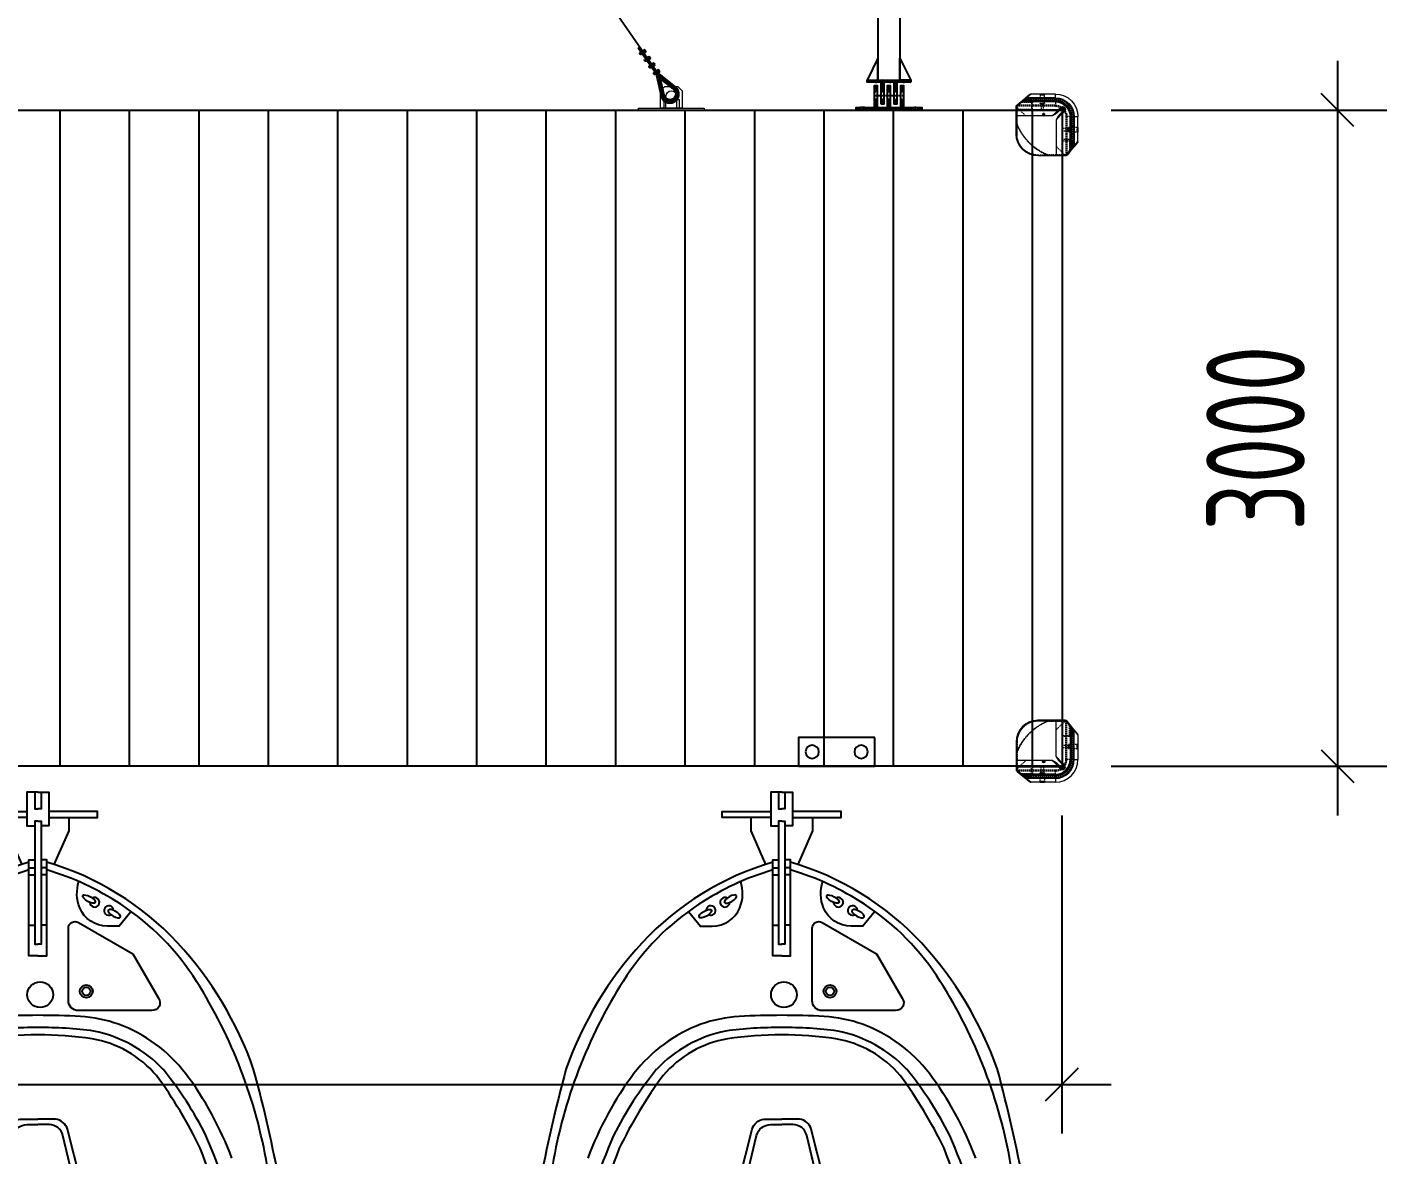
# Model space of a CAD drawing. Header units: millimetres. Extents: x 136606 to 1231039, y 82794 to 127364.
# Drawn here: x 374479 to 380695, y 103110 to 108266 of the extents above; entities that cross this region are included whole.
import ezdxf

# ---------------------------------------------------------------- set-up
doc = ezdxf.new("R2010")
doc.units = ezdxf.units.MM
doc.linetypes.add('CENTER', pattern=[0.6, 0.375, -0.075, 0.075, -0.075])
doc.linetypes.add('HIDDEN', pattern=[9.525, 6.35, -3.175])
for name, color, linetype in [('0 @ 1', 7, 'Continuous'), ('5t系缆柱', 150, 'Continuous'), ('HR-dimension', 9, 'Continuous'), ('HR-pontoon', 161, 'Continuous'), ('护角', 30, 'Continuous'), ('浮桥', 13, 'Continuous'), ('粗实线', 7, 'Continuous'), ('船', 252, 'Continuous')]:
    doc.layers.add(name, color=color, linetype=linetype)
doc.layers.add('扣板', color=7, linetype='Continuous', lineweight=9)
doc.styles.add('hztxt', font='ros1.shx', dxfattribs={"width": 0.8, "bigfont": 'hztxt.shx'})
doc.dimstyles.new('DIM-150', dxfattribs={"dimscale": 150, "dimtxt": 3, "dimasz": 1, "dimexe": 1.5, "dimexo": 1.5, "dimgap": 1, "dimtad": 1, "dimdec": 1, "dimdsep": 46, "dimtxsty": 'hztxt', "dimblk": 'OBLIQUE', "dimcen": 0, "dimdle": 1.5, "dimclrd": 9, "dimclre": 9, "dimclrt": 2, "dimadec": 1, "dimazin": 0, "dimtfac": 1, "dimtdec": 1, "dimtix": 1, "dimtmove": 2, "dimatfit": 3, "dimldrblk": 'ARCHTICK', "dimfxl": 10, "dimtolj": 1, "dimtzin": 0, "dimarcsym": 1})

# ---------------------------------------------------------------- blocks, each defined once
blk = doc.blocks.new('A$C140A6103')
at = {"color": 252}
blk.add_lwpolyline([(0.7, 0.7), (-0.7, -0.7)], dxfattribs=at)
blk.add_circle((0, 0), 1, dxfattribs=at)
blk.add_arc((30, 30), 42.4, 223.64949, 226.35051, dxfattribs=at)
at = {"layer": '护角', "linetype": 'HIDDEN', "lineweight": 0}
for p, q in [((-22.2, 202.3), (-45.1, 174.2)), ((-20.5, 203.7), (-35, 186)), ((-21.9, 202.4), (-22.2, 202.3)), ((-22.2, 30), (-22.2, 202.3)), ((-19.8, 208.7), (-17.5, 204.2)), ((-17.5, 30), (-17.5, 204.2)), ((-14.3, 210), (-14.3, 205)), ((-12.5, 205), (-14.3, 205)), ((-2.2, 207), (-13.5, 207)), ((-12.5, 210), (-12.5, 205)), ((65.2, 204.6), (-12.5, 205)), ((-12.5, 205), (25.2, 167.3)), ((-2.2, 140), (-2.2, 207)), ((0, 207), (-2.2, 207)), ((-2.2, 207), (0, 207)), ((-50.9, 169.5), (-73.1, 143.1)), ((-45.1, 174.2), (-50.9, 169.5)), ((-50.9, 30), (-50.9, 169.5)), ((-46.1, 169.6), (-47, 168.5)), ((-47, 140), (-47, 168.5)), ((-46.1, 140), (-47, 140)), ((-35, 186), (-46.1, 169.6)), ((-46.1, 169.6), (-35, 186)), ((-46.1, 140), (-46.1, 169.6)), ((-46.1, 140), (-35, 140)), ((-35, 140), (-46.1, 140)), ((-45.1, 30), (-45.1, 174.2)), ((-41.1, 135), (-42, 135)), ((-33.7, 135), (-41.1, 135)), ((-35, 140), (-35, 186)), ((-35, 140), (-2.2, 140)), ((-3, 135), (-33.7, 135)), ((0, 140), (-2.2, 140)), ((-2.2, 140), (0, 140)), ((-70.9, 80), (-71.1, 80.3)), ((-70.8, 80.1), (-70.9, 80)), ((-70.8, 100), (-31, 100)), ((-31, 80), (-70.8, 80)), ((-31, 100), (-31, 80)), ((-30, 99), (-30, 81)), ((-29, 95.5), (-29, 84.5)), ((-29, 95.5), (-1, 95.5)), ((-1, 84.5), (-29, 84.5)), ((-1, 95.5), (-1, 84.5)), ((19.1, 81.8), (18.8, 81.6)), ((19, 81.8), (18.8, 81.6)), ((19.8, 80.6), (18.8, 81.6)), ((19.3, 82), (19, 81.8)), ((19.1, 81.8), (19.3, 82)), ((19.1, 81.8), (20, 80.8)), ((19.3, 82), (20.2, 81)), ((19.7, 81.6), (19.4, 81.9)), ((19.9, 81.8), (19.6, 82.1)), ((19.7, 81.6), (19.9, 81.8)), ((19.8, 80.6), (20, 80.8)), ((20.2, 81), (20, 80.8)), ((20.2, 81), (23.8, 84.6)), ((20.4, 80.8), (20.2, 81)), ((21.3, 82.8), (20.3, 81.8)), ((20.5, 81.6), (20.3, 81.8)), ((20.4, 84.3), (20.5, 84.6)), ((20.4, 80.8), (24, 84.4)), ((20.6, 80.6), (20.4, 80.8)), ((20.5, 84.6), (20.6, 84.9)), ((21.5, 82.6), (20.5, 81.6)), ((20.6, 84.9), (21.2, 86.8)), ((20.9, 84.8), (20.6, 84.9)), ((24.2, 84.2), (20.6, 80.6)), ((20.8, 83.6), (21.3, 83.2)), ((21.5, 86.7), (20.9, 84.8)), ((21.1, 84.7), (20.9, 84.8)), ((21, 83.9), (21.5, 83.4)), ((21.8, 86.6), (21.1, 84.7)), ((21.1, 84.3), (21.9, 86.5)), ((21.1, 84.3), (21.4, 84.2)), ((21.5, 86.7), (21.2, 86.8)), ((21.5, 83.9), (21.3, 83.7)), ((21.5, 83.4), (21.3, 83.7)), ((21.3, 83.2), (21.5, 83.4)), ((21.5, 82.6), (21.3, 82.8)), ((21.4, 84.2), (22.2, 86.4)), ((21.4, 84.2), (21.7, 84.1)), ((21.8, 86.6), (21.5, 86.7)), ((21.7, 84.1), (21.5, 83.9)), ((21.7, 83.6), (21.5, 83.9)), ((21.7, 83.6), (21.5, 83.4)), ((22.4, 86.3), (21.7, 84.1)), ((21.7, 84.1), (21.9, 83.9)), ((21.9, 83.9), (21.7, 83.6)), ((21.8, 86.6), (22, 86.8)), ((21.9, 86.5), (21.8, 86.6)), ((21.9, 86.5), (22.1, 86.7)), ((21.9, 86.5), (22.2, 86.4)), ((21.9, 83.9), (23.2, 85.2)), ((21.9, 83.9), (22.2, 83.6)), ((22, 86.8), (22.2, 87)), ((22.1, 86.7), (22, 86.8)), ((22.1, 86.7), (22.3, 86.9)), ((22.2, 87), (22.3, 86.9)), ((22.2, 86.4), (22.4, 86.3)), ((23.5, 84.9), (22.2, 83.6)), ((22.2, 83.6), (22.4, 83.4)), ((23.7, 84.7), (22.4, 83.4)), ((23.2, 85.2), (23.5, 84.9)), ((23.5, 84.9), (23.7, 84.7)), ((23.9, 84.9), (23.7, 84.7)), ((23.8, 84.6), (23.7, 84.7)), ((24, 84.8), (23.8, 84.6)), ((24, 84.4), (23.8, 84.6)), ((24.1, 85.2), (23.9, 84.9)), ((24, 84.8), (23.9, 84.9)), ((24.2, 85), (24, 84.8)), ((24.2, 84.2), (24, 84.4)), ((24.1, 85.2), (24.2, 85)), ((205, -12.5), (204.6, 65.2)), ((-50.9, 30), (-45.1, 30)), ((-45.1, 30), (-22.2, 30)), ((-22.2, 30), (-17.5, 30)), ((140, -2.2), (140, 0)), ((140, -2.2), (140, 0)), ((167.3, 25.2), (205, -12.5)), ((207, -2.2), (207, 0)), ((207, 0), (207, -2.2)), ((30, -22.2), (30, -17.5)), ((30, -17.5), (204.2, -17.5)), ((30, -45.1), (30, -22.2)), ((30, -22.2), (202.3, -22.2)), ((30, -50.9), (30, -45.1)), ((30, -45.1), (174.2, -45.1)), ((30, -50.9), (169.5, -50.9)), ((100, -31), (80, -31)), ((80, -70.8), (80, -31)), ((81, -30), (99, -30)), ((84.5, -29), (84.5, -1)), ((84.5, -1), (95.5, -1)), ((95.5, -29), (84.5, -29)), ((95.5, -1), (95.5, -29)), ((100, -31), (100, -70.8)), ((135, -33.7), (135, -3)), ((135, -41.1), (135, -33.7)), ((135, -42), (135, -41.1)), ((207, -2.2), (140, -2.2)), ((140, -2.2), (140, -35)), ((140, -35), (140, -46.1)), ((140, -35), (186, -35)), ((140, -46.1), (140, -35)), ((140, -46.1), (140, -47)), ((140, -46.1), (169.6, -46.1)), ((168.5, -47), (140, -47)), ((143.1, -73.1), (169.5, -50.9)), ((169.6, -46.1), (168.5, -47)), ((169.5, -50.9), (174.2, -45.1)), ((169.6, -46.1), (186, -35)), ((186, -35), (169.6, -46.1)), ((174.2, -45.1), (202.3, -22.2)), ((186, -35), (203.7, -20.5)), ((202.3, -22.2), (202.4, -21.9)), ((204.2, -17.5), (208.7, -19.8)), ((205, -12.5), (210, -12.5)), ((205, -14.3), (205, -12.5)), ((205, -14.3), (210, -14.3)), ((207, -13.5), (207, -2.2))]:
    blk.add_line(p, q, dxfattribs=at)
at = {"layer": '护角', "linetype": 'Continuous', "lineweight": 15}
for p, q in [((-38.9, 186.9), (-43.7, 181)), ((-23.6, 205.6), (-38.9, 186.9)), ((-36.5, 185), (-38.9, 186.9)), ((-36.5, 185), (-21.3, 203.7)), ((-21.3, 203.7), (-23.6, 205.6)), ((-14.3, 207), (-14.3, 210)), ((-3, 210), (-14.3, 210)), ((-14.3, 207), (-3, 207)), ((-3, 207), (-3, 210)), ((26, 210), (-3, 210)), ((-3, 207), (-3, 15.4)), ((-3, 207), (0, 207)), ((0, 15.4), (0, 207)), ((0, 207), (26, 207)), ((26, 210), (26, 207)), ((110, 210), (26, 210)), ((26, 44.4), (26, 207)), ((26, 207), (110, 207)), ((110, 210), (110, 207)), ((-73.1, 143.1), (-55.9, 163.6)), ((-73.1, 30), (-73.1, 143.1)), ((-55.3, 166.7), (-72, 146.3)), ((-55.9, 163.6), (-52.8, 166.1)), ((-55.9, 30), (-55.9, 163.6)), ((-53.3, 169.2), (-55.3, 166.7)), ((-43.7, 181), (-53.3, 169.2)), ((-52.8, 166.1), (-43.2, 177.8)), ((-52.8, 30), (-52.8, 166.1)), ((-43.2, 177.8), (-40, 183.7)), ((-43.2, 30), (-43.2, 177.8)), ((-37, 183.7), (-40, 183.7)), ((-40, 183.7), (-40, 30)), ((-37, 30), (-37, 183.7)), ((-72.2, 79.6), (-71.9, 79)), ((207, 110), (207, 26)), ((210, 110), (207, 110)), ((210, 26), (210, 110)), ((-55.9, 30), (-73.1, 30)), ((-52.8, 30), (-55.9, 30)), ((-43.2, 30), (-52.8, 30)), ((-40, 30), (-43.2, 30)), ((-37, 30), (-40, 30)), ((-3, 15.4), (-12, 6.4)), ((-12, 6.4), (-9.9, 4.2)), ((-9.9, 4.2), (-0.9, 13.3)), ((-9.9, 4.2), (-7.8, 2.1)), ((-7.8, 2.1), (12.6, 22.5)), ((-3, 15.4), (-0.9, 13.3)), ((0, 15.4), (-3, 15.4)), ((-0.9, 13.3), (10.5, 24.6)), ((26, 44.4), (0, 15.4)), ((22.5, 12.6), (2.1, -7.8)), ((10.5, 24.6), (12.6, 22.5)), ((24.6, 10.5), (13.3, -0.9)), ((15.4, 0), (44.4, 26)), ((15.4, -3), (15.4, 0)), ((207, 0), (15.4, 0)), ((24.6, 10.5), (22.5, 12.6)), ((44.4, 26), (207, 26)), ((210, 26), (207, 26)), ((207, 26), (207, 0)), ((207, 0), (207, -3)), ((210, -3), (210, 26)), ((4.2, -9.9), (2.1, -7.8)), ((13.3, -0.9), (4.2, -9.9)), ((6.4, -12), (4.2, -9.9)), ((6.4, -12), (15.4, -3)), ((15.4, -3), (13.3, -0.9)), ((15.4, -3), (207, -3)), ((183.7, -37), (30, -37)), ((30, -37), (30, -40)), ((30, -40), (183.7, -40)), ((30, -40), (30, -43.2)), ((30, -43.2), (177.8, -43.2)), ((30, -43.2), (30, -52.8)), ((30, -52.8), (166.1, -52.8)), ((30, -52.8), (30, -55.9)), ((30, -55.9), (163.6, -55.9)), ((30, -55.9), (30, -73.1)), ((163.6, -55.9), (143.1, -73.1)), ((146.3, -72), (166.7, -55.3)), ((166.1, -52.8), (163.6, -55.9)), ((177.8, -43.2), (166.1, -52.8)), ((166.7, -55.3), (169.2, -53.3)), ((169.2, -53.3), (181, -43.7)), ((183.7, -40), (177.8, -43.2)), ((181, -43.7), (186.9, -38.9)), ((183.7, -37), (183.7, -40)), ((203.7, -21.3), (185, -36.5)), ((185, -36.5), (186.9, -38.9)), ((186.9, -38.9), (205.6, -23.6)), ((203.7, -21.3), (205.6, -23.6)), ((207, -3), (207, -14.3)), ((207, -3), (210, -3)), ((207, -14.3), (210, -14.3)), ((210, -14.3), (210, -3)), ((143.1, -73.1), (30, -73.1))]:
    blk.add_line(p, q, dxfattribs=at)
at = {"layer": '护角', "linetype": 'HIDDEN', "lineweight": 0, "flags": 128}
for points in [[(-23.7, 205.4), (-23.8, 205.2), (-23.9, 204.9), (-23.8, 204.6), (-23.6, 204.2), (-23.4, 203.7), (-23.1, 203.3), (-22.7, 202.8), (-22.2, 202.3)], [(-23.6, 205.6), (-23.7, 205.4), (-23.7, 205.1), (-23.6, 204.7), (-23.4, 204.4), (-23.2, 203.9), (-22.8, 203.4), (-22.4, 202.9), (-21.9, 202.4)], [(-46.7, 177.3), (-46.8, 177.1), (-46.8, 176.8), (-46.7, 176.5), (-46.6, 176.1), (-46.3, 175.6), (-46, 175.2), (-45.6, 174.7), (-45.1, 174.2)], [(-35, 140), (-34.9, 139), (-34.9, 138.1), (-34.7, 137.2), (-34.6, 136.5), (-34.4, 135.8), (-34.2, 135.4), (-33.9, 135.1), (-33.7, 135)], [(-35, 140), (-34.9, 139), (-34.9, 138.1), (-34.7, 137.2), (-34.6, 136.5), (-34.4, 135.8), (-34.2, 135.4), (-33.9, 135.1), (-33.7, 135)], [(135, -33.7), (135.1, -33.9), (135.4, -34.2), (135.8, -34.4), (136.5, -34.6), (137.2, -34.7), (138.1, -34.9), (139, -34.9), (140, -35)], [(135, -33.7), (135.1, -33.9), (135.4, -34.2), (135.8, -34.4), (136.5, -34.6), (137.2, -34.7), (138.1, -34.9), (139, -34.9), (140, -35)], [(174.2, -45.1), (174.7, -45.6), (175.2, -46), (175.6, -46.3), (176.1, -46.6), (176.5, -46.7), (176.8, -46.8), (177.1, -46.8), (177.3, -46.7)], [(202.3, -22.2), (202.8, -22.7), (203.3, -23.1), (203.7, -23.4), (204.2, -23.6), (204.6, -23.8), (204.9, -23.9), (205.2, -23.8), (205.4, -23.7)], [(202.4, -21.9), (202.9, -22.4), (203.4, -22.8), (203.9, -23.2), (204.4, -23.4), (204.7, -23.6), (205.1, -23.7), (205.4, -23.7), (205.6, -23.6)]]:
    blk.add_lwpolyline(points, dxfattribs=at)
at = {"layer": '护角', "linetype": 'HIDDEN', "lineweight": 0}
for radius in [5.45, 5.15, 4.85, 4.51, 4.21, 3.91]:
    blk.add_circle((21, 83.8), radius, dxfattribs=at)
at = {"layer": '护角', "linetype": 'Continuous', "lineweight": 15}
for centre, radius, start, end in [((-35, 183.7), 5, 140.79345, 180), ((-14.3, 198), 12, 90, 140.79345), ((-14.3, 198), 9, 90, 140.79345), ((-3, 207), 3, 0, 90), ((110, 110), 100, 0, 90), ((110, 110), 97, 0, 90), ((-68.1, 143.1), 5, 140.79345, 179.41517), ((-52.5, 164.6), 3.51, 142.87496, 197.33356), ((-50.7, 168), 2.82, 153.88427, 223.03824), ((-41.1, 179.8), 2.82, 153.88427, 223.03824), ((-35, 183.7), 2, 140.79345, 180), ((30, 30), 103.1, 180, 270), ((30, 30), 85.9, 180, 270), ((30, 30), 82.8, 180, 270), ((30, 30), 73.2, 180, 270), ((30, 30), 70, 180, 270), ((30, 30), 67, 180, 270), ((-2.8, -2.8), 13, 135, 315), ((-2.8, -2.8), 10, 135, 315), ((-2.8, -2.8), 7, 135, 315), ((-3, 15.4), 3, 315, 0), ((15.4, -3), 3, 90, 135), ((207, -3), 3, 0, 90), ((164.6, -52.5), 3.51, 252.66644, 307.12504), ((168, -50.7), 2.82, 226.96176, 296.11573), ((179.8, -41.1), 2.82, 226.96176, 296.11573), ((183.7, -35), 2, 270, 309.20655), ((183.7, -35), 5, 270, 309.20655), ((198, -14.3), 9, 309.20655, 0), ((198, -14.3), 12, 309.20655, 0), ((143.1, -68.1), 5, 271.21878, 309.20655)]:
    blk.add_arc(centre, radius, start, end, dxfattribs=at)
at = {"layer": '护角', "linetype": 'HIDDEN', "lineweight": 0}
for centre, radius, start, end in [((-39.6, 181.9), 6.12, 41.28206, 75.82511), ((-25.1, 199.7), 6.12, 41.28206, 75.82511), ((-13.5, 198), 9, 90, 140.79345), ((-14.3, 198), 7, 90, 117.23878), ((-17, 207.7), 3.55, 348.63095, 40.39069), ((-5.7, 207.7), 3.55, 348.63095, 40.39069), ((84.9, 206), 19.7, 168.42088, 184.05926), ((178.6, 162.3), 121.1, 158.99209, 159.52145), ((-47.9, 206.7), 113.5, 359.50522, 1.67924), ((88.5, 206.6), 21.8, 357.39544, 8.84892), ((-50, 168.5), 3, 2.90885, 140.79345), ((-49.1, 169.6), 3, 0.21036, 140.54619), ((-47.8, 170.7), 3.28, 143.98184, 202.11928), ((-42, 140), 5, 180, 270), ((-41.1, 140), 5, 179.94824, 269.94815), ((-3, 132), 3, 0, 90), ((-31, 99), 1, 0, 90), ((-31, 81), 1, 270, 0), ((-29, 96.5), 1, 180, 270), ((-29, 83.5), 1, 90, 180), ((-1, 96.5), 1, 270, 0), ((-1, 83.5), 1, 0, 90), ((19.3, 82), 0.6, 221.12771, 225), ((19.3, 82), 0.3, 221.12771, 225), ((20.1, 82), 0.6, 225, 315), ((20.2, 81), 0.6, 225, 315), ((20.1, 82), 0.3, 225, 315), ((20.2, 81), 0.3, 225, 315), ((20.6, 84.9), 0.6, 250.12496, 341.2356), ((20.6, 84.9), 0.3, 250.12496, 341.2356), ((21.7, 84.1), 0.6, 160.92801, 225), ((21.8, 86.6), 0.6, 45, 161.2356), ((21.1, 83), 0.3, 315, 45), ((21.7, 84.1), 0.3, 160.92801, 225), ((21.8, 86.6), 0.3, 45, 161.2356), ((21.9, 83.9), 0.6, 225, 315), ((21.1, 83), 0.6, 315, 45), ((21.9, 83.9), 0.3, 225, 315), ((21.9, 86.5), 0.3, 340.92801, 45), ((21.9, 86.5), 0.6, 340.92801, 45), ((23.7, 84.7), 0.6, 45, 135), ((23.7, 84.7), 0.3, 45, 135), ((23.8, 84.6), 0.3, 315, 45), ((23.8, 84.6), 0.6, 315, 45), ((206, 84.9), 19.7, 265.94074, 281.57912), ((162.3, 178.6), 121.1, 290.47855, 291.00791), ((206.6, 88.5), 21.8, 81.15108, 92.60456), ((206.7, -47.9), 113.5, 88.32076, 90.49478), ((30, 30), 80.9, 180, 270), ((30, 30), 75.1, 180, 270), ((30, 30), 52.2, 180, 270), ((30, 30), 47.5, 180, 270), ((83.5, -1), 1, 0, 90), ((96.5, -1), 1, 90, 180), ((132, -3), 3, 0, 90), ((81, -31), 1, 90, 180), ((83.5, -29), 1, 270, 0), ((96.5, -29), 1, 180, 270), ((99, -31), 1, 0, 90), ((140, -41.1), 5, 180.05185, 270.05176), ((140, -42), 5, 180, 270), ((168.5, -50), 3, 309.20655, 87.20531), ((170.7, -47.8), 3.28, 247.88072, 306.01816), ((169.6, -49.1), 3, 309.45381, 89.78964), ((181.9, -39.6), 6.12, 14.17489, 48.71794), ((198, -13.5), 9, 309.20655, 0), ((199.7, -25.1), 6.12, 14.17489, 48.71794), ((198, -14.3), 7, 332.76122, 0), ((207.7, -5.7), 3.55, 49.60931, 101.36905), ((207.7, -17), 3.55, 49.60931, 101.36905)]:
    blk.add_arc(centre, radius, start, end, dxfattribs=at)
at = {"layer": '护角', "linetype": 'HIDDEN', "lineweight": 0, "extrusion": (0, 0, -1)}
for centre, major_axis, start_param, end_param in [((-3, 140), (0, 5), 1.570796, 3.141593), ((-3, 140), (0, 5), 1.570796, 3.141593), ((140, -3), (-5, 0), 0, 1.570796), ((140, -3), (-5, 0), 0, 1.570796)]:
    blk.add_ellipse(centre, major_axis=major_axis, ratio=0.155291, start_param=start_param, end_param=end_param, dxfattribs=at)
at = {"layer": '护角', "linetype": 'HIDDEN', "lineweight": 0}
for points, knots in [([(-17.5, 204.2), (-18.3, 204), (-19.1, 203.8), (-20.2, 203.3), (-20.6, 203.2), (-21.3, 202.8), (-21.6, 202.6), (-21.9, 202.4)], [0, 0, 0, 0, 0.5, 0.5, 0.75, 0.75, 1, 1, 1, 1]), ([(204.6, 65.2), (203.1, 69.2), (201.5, 73.1), (198, 80.8), (196.1, 84.6), (190.3, 95.7), (185.9, 102.9), (178.9, 113.4), (176.5, 116.9), (172.7, 122), (171.4, 123.7), (168.8, 127), (167.5, 128.7), (160.7, 136.8), (155.1, 143.1), (143.2, 155), (136.9, 160.6), (127.2, 168.7), (123.9, 171.3), (118.8, 175.1), (117.1, 176.3), (113.6, 178.8), (111.9, 180), (103.1, 185.9), (95.8, 190.2), (84.6, 196.1), (80.8, 198), (73.1, 201.5), (69.2, 203.1), (65.2, 204.6)], [0, 0, 0, 0, 0.0625, 0.0625, 0.125, 0.125, 0.25, 0.25, 0.3125, 0.3125, 0.34375, 0.34375, 0.375, 0.375, 0.5, 0.5, 0.625, 0.625, 0.6875, 0.6875, 0.71875, 0.71875, 0.75, 0.75, 0.875, 0.875, 0.9375, 0.9375, 1, 1, 1, 1]), ([(65.6, 205.7), (69.6, 204.2), (73.6, 202.6), (81.3, 199.1), (85.1, 197.2), (96.4, 191.3), (103.7, 187), (112.6, 181), (114.4, 179.8), (117.9, 177.4), (119.6, 176.1), (124.7, 172.3), (128, 169.7), (137.8, 161.7), (144.1, 156), (156.1, 144), (161.8, 137.7), (168.5, 129.5), (169.9, 127.8), (172.5, 124.5), (173.8, 122.8), (177.6, 117.6), (180, 114.2), (187, 103.6), (191.4, 96.3), (197.2, 85.1), (199.1, 81.3), (202.6, 73.6), (204.2, 69.6), (205.7, 65.6)], [0, 0, 0, 0, 0.0625, 0.0625, 0.125, 0.125, 0.25, 0.25, 0.28125, 0.28125, 0.3125, 0.3125, 0.375, 0.375, 0.5, 0.5, 0.625, 0.625, 0.65625, 0.65625, 0.6875, 0.6875, 0.75, 0.75, 0.875, 0.875, 0.9375, 0.9375, 1, 1, 1, 1]), ([(110.2, 205.7), (102.8, 205.7), (95.4, 205.7), (80.5, 205.7), (73.1, 205.7), (65.6, 205.7)], [0, 0, 0, 0, 0.5, 0.5, 1, 1, 1, 1]), ([(205.7, 110.2), (205.6, 113.4), (205.5, 116.5), (204.9, 122.7), (204.4, 125.8), (203.5, 130.5), (203.1, 132), (202.4, 135), (201.9, 136.5), (200.6, 141), (199.5, 143.9), (197.1, 149.7), (195.8, 152.5), (193.6, 156.6), (192.8, 158), (191.2, 160.7), (190.4, 162), (187.7, 165.9), (185.9, 168.4), (181.9, 173.2), (179.8, 175.5), (175.4, 179.9), (173.1, 182), (170.1, 184.5), (169.5, 185), (168.2, 185.9), (167.6, 186.4), (165.7, 187.8), (164.4, 188.7), (160.6, 191.3), (157.9, 192.9), (152.4, 195.8), (149.6, 197.2), (145.3, 199), (143.8, 199.5), (141.6, 200.3), (140.9, 200.6), (139.4, 201.1), (138.6, 201.3), (134.9, 202.4), (131.9, 203.2), (125.8, 204.4), (122.7, 204.9), (116.5, 205.5), (113.4, 205.6), (110.2, 205.7)], [0, 0, 0, 0, 0.0625, 0.0625, 0.125, 0.125, 0.15625, 0.15625, 0.1875, 0.1875, 0.25, 0.25, 0.3125, 0.3125, 0.34375, 0.34375, 0.375, 0.375, 0.4375, 0.4375, 0.5, 0.5, 0.5625, 0.5625, 0.578125, 0.578125, 0.59375, 0.59375, 0.625, 0.625, 0.6875, 0.6875, 0.75, 0.75, 0.78125, 0.78125, 0.796875, 0.796875, 0.8125, 0.8125, 0.875, 0.875, 0.9375, 0.9375, 1, 1, 1, 1]), ([(-70.8, 99.9), (-70.8, 99.9), (-70.6, 100), (-70.2, 99.2), (-69.6, 97.3), (-69.2, 94.5), (-69, 91.3), (-69, 87.9), (-69.3, 84.7), (-69.8, 82.1), (-70.3, 80.4), (-70.6, 80.2), (-70.8, 80.1)], [0, 0, 0, 0, 0.033437, 0.143125, 0.251235, 0.357374, 0.462741, 0.569231, 0.677792, 0.787655, 0.897334, 1, 1, 1, 1]), ([(18.8, 81.6), (18.7, 81.8), (18.5, 81.9), (18.3, 82.3), (18.2, 82.5), (18.1, 82.8), (18.1, 82.9), (18.1, 83.1), (18.1, 83.2), (18.1, 83.5), (18.2, 83.6), (18.2, 83.8), (18.3, 83.9), (18.5, 84.1), (18.6, 84.3), (18.9, 84.6), (19.1, 84.7), (19.4, 84.9), (19.5, 84.9), (19.7, 85), (19.8, 85), (20, 85), (20.1, 85), (20.4, 85), (20.5, 84.9), (20.6, 84.9)], [0, 0, 0, 0, 0.125, 0.125, 0.25, 0.25, 0.3125, 0.3125, 0.375, 0.375, 0.4375, 0.4375, 0.5, 0.5, 0.625, 0.625, 0.75, 0.75, 0.8125, 0.8125, 0.875, 0.875, 0.9375, 0.9375, 1, 1, 1, 1]), ([(20.5, 84.6), (20.4, 84.6), (20.3, 84.7), (20.1, 84.7), (20, 84.7), (19.7, 84.7), (19.6, 84.6), (19.2, 84.5), (19.1, 84.3), (18.8, 84.1), (18.7, 83.9), (18.5, 83.6), (18.4, 83.5), (18.4, 83.2), (18.4, 83.1), (18.4, 82.9), (18.4, 82.8), (18.5, 82.5), (18.6, 82.4), (18.8, 82.1), (18.9, 81.9), (19, 81.8)], [0, 0, 0, 0, 0.0625, 0.0625, 0.125, 0.125, 0.25, 0.25, 0.375, 0.375, 0.5, 0.5, 0.625, 0.625, 0.6875, 0.6875, 0.75, 0.75, 0.875, 0.875, 1, 1, 1, 1]), ([(20.4, 84.3), (20.3, 84.4), (20.2, 84.4), (20.1, 84.4), (20, 84.4), (19.8, 84.4), (19.8, 84.4), (19.6, 84.3), (19.6, 84.3), (19.4, 84.2), (19.2, 84.1), (19, 83.9), (18.9, 83.8), (18.8, 83.5), (18.7, 83.3), (18.7, 83.1), (18.7, 83), (18.7, 82.9), (18.7, 82.8), (18.8, 82.6), (18.9, 82.5), (19.1, 82.2), (19.2, 82.1), (19.3, 82)], [0, 0, 0, 0, 0.0625, 0.0625, 0.125, 0.125, 0.1875, 0.1875, 0.25, 0.25, 0.375, 0.375, 0.5, 0.5, 0.625, 0.625, 0.6875, 0.6875, 0.75, 0.75, 0.875, 0.875, 1, 1, 1, 1]), ([(19.4, 81.9), (19.3, 82), (19.2, 82.2), (19, 82.5), (18.9, 82.6), (18.8, 83), (18.8, 83.2), (18.9, 83.4), (19, 83.5), (19.1, 83.7), (19.1, 83.7), (19.2, 83.9), (19.3, 83.9), (19.4, 84), (19.5, 84.1), (19.7, 84.2), (19.9, 84.3), (20.2, 84.3), (20.3, 84.3), (20.4, 84.2), (20.5, 84.2), (20.8, 84.1), (20.9, 84), (21, 83.9)], [0, 0, 0, 0, 0.125, 0.125, 0.25, 0.25, 0.375, 0.375, 0.4375, 0.4375, 0.5, 0.5, 0.5625, 0.5625, 0.625, 0.625, 0.75, 0.75, 0.8125, 0.8125, 0.875, 0.875, 1, 1, 1, 1]), ([(20.8, 83.6), (20.7, 83.8), (20.4, 84), (19.8, 84), (19.4, 83.6), (19.1, 83.2), (19.2, 82.6), (19.5, 82.3), (19.6, 82.1)], [0, 0, 0, 0, 0.584766, 1.113025, 1.62346, 2.135622, 2.635187, 3.297107, 3.297107, 3.297107, 3.297107]), ([(19.6, 82.1), (19.6, 82.1), (19.6, 82.1), (19.5, 82), (19.4, 82), (19.4, 81.9)], [0, 0, 0, 0, 0.5, 0.5, 1, 1, 1, 1]), ([(20.8, 83.6), (20.8, 83.6), (20.9, 83.7), (20.9, 83.7), (21, 83.8), (21, 83.9)], [0, 0, 0, 0, 0.5, 0.5, 1, 1, 1, 1]), ([(205.7, 65.6), (205.7, 73.1), (205.7, 80.5), (205.7, 95.4), (205.7, 102.8), (205.7, 110.2)], [0, 0, 0, 0, 0.5, 0.5, 1, 1, 1, 1]), ([(202.4, -21.9), (202.6, -21.6), (202.8, -21.3), (203.2, -20.6), (203.3, -20.2), (203.8, -19.1), (204, -18.3), (204.2, -17.5)], [0, 0, 0, 0, 0.25, 0.25, 0.5, 0.5, 1, 1, 1, 1]), ([(80.1, -70.8), (80.1, -70.8), (80, -70.6), (80.6, -70.3), (81.9, -69.8), (84.4, -69.3), (87.5, -69), (90.8, -69), (94.2, -69.2), (97, -69.6), (99.1, -70.1), (99.9, -70.6), (100, -70.8), (100, -70.9)], [0, 0, 0, 0, 0.029096, 0.100499, 0.208078, 0.313667, 0.4179, 0.522575, 0.629146, 0.737451, 0.846096, 0.953928, 1, 1, 1, 1])]:
    blk.add_open_spline(points, degree=3, knots=knots, dxfattribs=at)
at = {"layer": '护角', "linetype": 'Continuous', "lineweight": 15}
for points, knots in [([(-72.3, 100.1), (-72.3, 100), (-72.5, 99.6), (-72.7, 97.8), (-72.8, 94.8), (-72.9, 91.1), (-72.9, 87.4), (-72.8, 83.9), (-72.6, 81.2), (-72.4, 79.8), (-72.2, 79.6), (-72.2, 79.6)], [0, 0, 0, 0, 0.0291215, 0.1682644, 0.30651, 0.444267, 0.5819582, 0.7197998, 0.8579004, 0.9963449, 1, 1, 1, 1]), ([(-71.4, 100.4), (-71.5, 100.6), (-71.7, 101.1), (-72, 101), (-72.2, 100.4), (-72.3, 100.1)], [0, 0, 0, 0, 0.282819, 0.61138, 1, 1, 1, 1]), ([(-71.1, 80.3), (-71.2, 80.4), (-71.4, 80.6), (-71.6, 82), (-71.8, 84.5), (-71.9, 87.6), (-71.9, 91), (-71.8, 94.3), (-71.7, 97.2), (-71.4, 99.1), (-71.1, 100), (-70.9, 99.9), (-70.8, 99.9)], [0, 0, 0, 0, 0.0428748, 0.1572186, 0.2714708, 0.3857156, 0.499944, 0.6141782, 0.7286369, 0.8436234, 0.9586578, 1, 1, 1, 1]), ([(-71.9, 79), (-71.8, 79), (-71.7, 79), (-71.5, 79.1), (-71.3, 79.8), (-71.2, 79.9)], [0, 0, 0, 0, 0.053701, 0.903462, 1, 1, 1, 1]), ([(-71.2, 79.9), (-71.1, 80.3), (-70.7, 81.4), (-70.3, 84.2), (-70, 87.7), (-69.9, 91.4), (-70.2, 95), (-70.6, 97.9), (-71, 99.8), (-71.3, 100.2), (-71.4, 100.4)], [0, 0, 0, 0, 0.123491, 0.262691, 0.400101, 0.534841, 0.66819, 0.802628, 0.939755, 1, 1, 1, 1]), ([(-71.3, 100), (-71.3, 100.1), (-71.4, 100.2), (-71.3, 100.2), (-71.3, 100.2)], [0, 0, 0, 0, 0.702971, 1, 1, 1, 1]), ([(-71.4, 79.8), (-71.3, 79.8), (-71.3, 79.8), (-71.2, 80), (-71.2, 80.1), (-71.2, 80.2)], [0, 0, 0, 0, 0.396325, 0.970782, 1, 1, 1, 1]), ([(10.5, 24.6), (11.2, 25.3), (11.9, 26.1), (13.3, 27.6), (13.9, 28.4), (15.9, 30.8), (17.2, 32.5), (19.8, 35.8), (21, 37.5), (22.9, 40.1), (23.5, 41), (24.4, 42.2), (24.8, 42.7), (25.4, 43.5), (25.7, 44), (26, 44.4)], [0, 0, 0, 0, 0.125, 0.125, 0.25, 0.25, 0.5, 0.5, 0.75, 0.75, 0.875, 0.875, 0.9375, 0.9375, 1, 1, 1, 1]), ([(12.6, 22.5), (13.3, 23.2), (14.1, 24.1), (15.4, 25.7), (16, 26.6), (17.9, 29.2), (19, 31), (21.1, 34.8), (22.1, 36.7), (23.6, 39.6), (24.1, 40.5), (24.8, 42), (25.2, 42.7), (25.5, 43.4), (25.8, 43.9), (25.9, 44.1), (26, 44.4)], [0, 0, 0, 0, 0.125, 0.125, 0.25, 0.25, 0.5, 0.5, 0.75, 0.75, 0.875, 0.875, 0.9375, 0.96875, 0.96875, 1, 1, 1, 1]), ([(22.5, 12.6), (23.2, 13.3), (24.1, 14.1), (25.7, 15.4), (26.6, 16), (29.2, 17.9), (31, 19), (34.8, 21.1), (36.7, 22.1), (39.6, 23.6), (40.5, 24.1), (42, 24.8), (42.7, 25.2), (43.4, 25.5), (43.9, 25.8), (44.1, 25.9), (44.4, 26)], [0, 0, 0, 0, 0.125, 0.125, 0.25, 0.25, 0.5, 0.5, 0.75, 0.75, 0.875, 0.875, 0.9375, 0.96875, 0.96875, 1, 1, 1, 1]), ([(24.6, 10.5), (25.3, 11.2), (26.1, 11.9), (27.6, 13.3), (28.4, 13.9), (30.8, 15.9), (32.5, 17.2), (35.8, 19.8), (37.5, 21), (40.1, 22.9), (41, 23.5), (42.2, 24.4), (42.7, 24.8), (43.5, 25.4), (44, 25.7), (44.4, 26)], [0, 0, 0, 0, 0.125, 0.125, 0.25, 0.25, 0.5, 0.5, 0.75, 0.75, 0.875, 0.875, 0.9375, 0.9375, 1, 1, 1, 1]), ([(79.8, -71.3), (79.7, -71.3), (79.2, -71.4), (78.9, -71.8), (79.2, -72), (79.3, -72.2)], [0, 0, 0, 0, 0.087697, 0.4518, 1, 1, 1, 1]), ([(79.3, -72.2), (79.7, -72.3), (80.6, -72.5), (83.2, -72.7), (86.5, -72.8), (90.2, -72.9), (94, -72.8), (97.1, -72.7), (99.2, -72.6), (99.7, -72.4), (99.9, -72.3)], [0, 0, 0, 0, 0.1381281, 0.2751236, 0.4112387, 0.5470574, 0.6829065, 0.8189532, 0.9552806, 1, 1, 1, 1]), ([(100.4, -71.4), (100.2, -71.3), (99.7, -71), (97.7, -70.5), (94.6, -70.1), (90.9, -69.9), (87.2, -70), (83.8, -70.3), (81.2, -70.8), (80.3, -71.1), (79.8, -71.3)], [0, 0, 0, 0, 0.072227, 0.210773, 0.348693, 0.4843, 0.617475, 0.750147, 0.884686, 1, 1, 1, 1]), ([(80.1, -71.2), (80, -71.2), (79.8, -71.3), (79.8, -71.3), (79.8, -71.4)], [0, 0, 0, 0, 0.55929, 1, 1, 1, 1]), ([(100, -70.9), (100, -70.9), (99.8, -71.2), (98.7, -71.5), (96.5, -71.7), (93.6, -71.8), (90.2, -71.9), (86.8, -71.8), (83.8, -71.7), (81.5, -71.5), (80.1, -71.2), (80.1, -70.9), (80.1, -70.8)], [0, 0, 0, 0, 0.061735, 0.169166, 0.276203, 0.383335, 0.490458, 0.597566, 0.704777, 0.812477, 0.920905, 1, 1, 1, 1]), ([(99.9, -72.3), (100.2, -72.3), (100.9, -72.1), (101, -71.9), (101, -71.9)], [0, 0, 0, 0, 0.539072, 1, 1, 1, 1]), ([(100.2, -71.3), (100.2, -71.3), (100.2, -71.4), (100.1, -71.3), (100.1, -71.3)], [0, 0, 0, 0, 0.361174, 1, 1, 1, 1]), ([(101, -71.9), (101, -71.8), (101, -71.6), (100.6, -71.5), (100.4, -71.4)], [0, 0, 0, 0, 0.473442, 1, 1, 1, 1])]:
    blk.add_open_spline(points, degree=3, knots=knots, dxfattribs=at)
blk = doc.blocks.new('_Oblique')
at = {"color": 0, "linetype": 'ByBlock', "lineweight": -2}
blk.add_line((-0.5, -0.5), (0.5, 0.5), dxfattribs=at)
blk = doc.blocks.new('*D37')
at = {"color": 9, "lineweight": -2, "transparency": 16777216}
for p, q in [((349179.8, 104662.2), (349179.8, 103207.2)), ((379209.8, 104662.2), (379209.8, 103207.2)), ((348954.8, 103432.2), (379434.8, 103432.2))]:
    blk.add_line(p, q, dxfattribs=at)
at = {"layer": 'Defpoints', "color": 0, "transparency": 16777216}
for p in [(349179.8, 104887.2), (379209.8, 104887.2), (379209.8, 103432.2)]:
    blk.add_point(p, dxfattribs=at)
at = {"color": 9, "lineweight": -2, "transparency": 16777216, "xscale": 150, "yscale": 150, "zscale": 150, "rotation": 180}
blk.add_blockref('_Oblique', (349179.8, 103432.2), dxfattribs=at)
at = {"color": 9, "lineweight": -2, "transparency": 16777216, "xscale": 150, "yscale": 150, "zscale": 150}
blk.add_blockref('_Oblique', (379209.8, 103432.2), dxfattribs=at)
at = {"color": 2, "transparency": 16777216, "insert": (364194.8, 103807.2), "char_height": 450, "attachment_point": 5, "style": 'hztxt'}
blk.add_mtext('\\A1;30030', dxfattribs=at)
blk = doc.blocks.new('_ArchTick')
at = {"color": 0, "linetype": 'ByBlock', "const_width": 0.15}
blk.add_lwpolyline([(-0.5, -0.5), (0.5, 0.5)], dxfattribs=at)
blk = doc.blocks.new('*D38')
at = {"color": 9, "lineweight": -2, "transparency": 16777216}
for p, q in [((380469.6, 108112.2), (380469.6, 104662.2)), ((379434.8, 107887.2), (380694.6, 107887.2)), ((379434.8, 104887.2), (380694.6, 104887.2))]:
    blk.add_line(p, q, dxfattribs=at)
at = {"layer": 'Defpoints', "color": 0, "transparency": 16777216}
for p in [(379209.8, 107887.2), (379209.8, 104887.2), (380469.6, 104887.2)]:
    blk.add_point(p, dxfattribs=at)
at = {"color": 9, "lineweight": -2, "transparency": 16777216, "xscale": 150, "yscale": 150, "zscale": 150}
for p, rotation in [((380469.6, 107887.2), 90), ((380469.6, 104887.2), 270)]:
    blk.add_blockref('_Oblique', p, dxfattribs=dict(at, rotation=rotation))
at = {"color": 2, "transparency": 16777216, "insert": (380094.6, 106387.2), "char_height": 450, "attachment_point": 5, "rotation": 90, "style": 'hztxt'}
blk.add_mtext('\\A1;3000', dxfattribs=at)
blk = doc.blocks.new('5t')
at = {"layer": '5t系缆柱', "color": 6}
blk.add_lwpolyline([(-200, 0), (200, 0), (200, -150), (-200, -150)], close=True, dxfattribs=at)
for centre in [(-127.5, -75), (127.5, -75)]:
    blk.add_circle(centre, 34.7, dxfattribs=at)
blk = doc.blocks.new('*U18')
at = {"layer": '5t系缆柱', "xscale": -0.874800000000001, "yscale": 0.8748000000000011, "zscale": 0.8748000000000004, "rotation": 359.9999997006857}
blk.add_blockref('5t', (0, 65.6), dxfattribs=at)
blk = doc.blocks.new('*U19')
at = {"color": 0, "linetype": 'ByBlock', "lineweight": -2, "transparency": 16777216}
blk.add_blockref('*U18', (28000, 0), dxfattribs=at)
blk = doc.blocks.new('*U22')
at = {"layer": '船', "color": 252}
for points in [[(0, 3619.9), (-49.9, 3619.9), (-49.9, 3466.7), (-14.2, 3466.7)], [(-14.2, 3619.9), (-14.2, 3543.6), (0, 3543.6)], [(0, 3619.9), (49.9, 3619.9), (49.9, 3466.7), (14.2, 3466.7)], [(14.2, 3619.9), (14.2, 3543.6), (0, 3543.6)], [(-49.9, 3503.7), (-271.9, 3503.7), (-271.9, 3531.6), (-49.9, 3531.6)], [(-141.4, 3503.7), (-141.4, 3443.8), (-73.5, 3289.3)], [(0, 3487.1), (-14.2, 3487.1), (-14.2, 2924.4), (0, 2924.4)], [(0, 3487.1), (14.2, 3487.1), (14.2, 2924.4), (0, 2924.4)], [(49.9, 3503.7), (271.9, 3503.7), (271.9, 3531.6), (49.9, 3531.6)], [(141.4, 3503.7), (141.4, 3443.8), (73.5, 3289.3)], [(-40.8, 3274.7), (-40.8, 3310.8), (-14.2, 3310.8)], [(40.8, 3274.7), (40.8, 3310.8), (14.2, 3310.8)], [(-40.8, 3241.8), (-40.8, 3274.7), (-14.2, 3274.7)], [(-40.8, 3011.1), (-40.8, 3241.8), (-14.2, 3241.8)], [(40.8, 3241.8), (40.8, 3274.7), (14.2, 3274.7)], [(40.8, 3011.1), (40.8, 3241.8), (14.2, 3241.8)], [(0, 2872.3), (-40.8, 2872.3), (-40.8, 3011.1), (-14.2, 3011.1)], [(0, 2872.3), (40.8, 2872.3), (40.8, 3011.1), (14.2, 3011.1)]]:
    blk.add_lwpolyline(points, dxfattribs=at)
for points in [[(-426.4, 3074.2), (-371.4, 3007), (-317.5, 3007, 0.304255), (-191.3, 3091.6, 0.180447), (-187.4, 3211, 0.180447)], [(426.4, 3074.2), (371.4, 3007), (317.5, 3007, -0.304255), (191.3, 3091.6, -0.180447), (187.4, 3211, -0.180447)], [(521, 2621.4), (184.6, 2621.4, -0.414214), (139.5, 2666.5), (139.5, 2998.1, -0.57735), (185.5, 3024.6), (433.8, 2881.3), (551.3, 2677.8, -0.621237), (521, 2621.4, -1.193998)], [(-194.5, 1844.9), (-135.2, 2079.7, -0.275263), (-81.2, 2125.1), (0, 2125.1)], [(194.5, 1844.9), (135.2, 2079.7, 0.275263), (81.2, 2125.1), (0, 2125.1)], [(-956.6, 834.6), (-911.8, 789.7), (-727, 789.7, 0.309578), (-328.8, 1151.6), (-114.5, 2049.9, -0.350944), (-50.8, 2099.8), (0, 2099.8)], [(956.6, 834.6), (911.8, 789.7), (727, 789.7, -0.309578), (328.8, 1151.6), (114.5, 2049.9, 0.350944), (50.8, 2099.8), (0, 2099.8)]]:
    blk.add_lwpolyline(points, format="xyb", dxfattribs=at)
for centre, radius in [((10.3, 2694), 58.9), ((221.1, 2709.5), 29.5), ((221.1, 2709.5), 18.6)]:
    blk.add_circle(centre, radius, dxfattribs=at)
for centre, radius, start, end in [((329.7, 2028.2), 1324, 106.24882, 136.9851), ((-329.7, 2028.2), 1324, 43.0149, 73.75118), ((314.3, 2059.6), 1255.9, 106.42161, 123.47147), ((-314.3, 2059.6), 1255.9, 56.52853, 73.57839), ((-259.3, 3116.3), 21.7, 62.03319, 357.96681), ((259.3, 3116.3), 21.7, 182.03319, 117.96681), ((253.8, 2138.7), 1156.6, 123.13436, 147.81087), ((-324.1, 3078.9), 21.7, 242.03319, 177.96681), ((324.1, 3078.9), 21.7, 2.03319, 297.96681), ((-253.8, 2138.7), 1156.6, 32.18913, 56.86564), ((594.5, 1797.1), 1675.3, 137.38509, 160.64507), ((-594.5, 1797.1), 1675.3, 19.35493, 42.61491), ((1204.3, 1532.3), 2284.1, 147.63904, 170.40655), ((-1204.3, 1532.3), 2284.1, 9.59345, 32.36096), ((-126.7, 1909.4), 693.5, 110.45325, 142.26867), ((-145.8, 1902.3), 693.8, 94.03208, 108.76993), ((-10, -625.4), 3225, 89.82202, 93.28069), ((10, -625.4), 3225, 86.71931, 90.17798), ((145.8, 1902.3), 693.8, 71.23007, 85.96792), ((126.7, 1909.4), 693.5, 37.73133, 69.54675), ((-139.8, 1944.3), 594.7, 101.28244, 136.63209), ((-161.3, 2000.7), 499.4, 99.98874, 139.68085), ((-30.7, 938.7), 1604.8, 88.9043, 98.07753), ((19.1, 572.1), 1938.9, 90.56466, 97.91462), ((30.7, 938.7), 1604.8, 81.92247, 91.0957), ((-19.1, 572.1), 1938.9, 82.08538, 89.43534), ((161.3, 2000.7), 499.4, 40.31915, 80.01126), ((139.8, 1944.3), 594.7, 43.36791, 78.71756), ((5169.4, 669.4), 6381.4, 164.709, 174.54674), ((595.1, 1387.5), 1584, 143.31662, 159.32016), ((697.5, 1316.8), 1638.7, 140.7902, 153.44529), ((1085.8, 1116.1), 2026.9, 143.42619, 154.40275), ((-1085.8, 1116.1), 2026.9, 25.59725, 36.57381), ((-697.5, 1316.8), 1638.7, 26.55471, 39.2098), ((-595.1, 1387.5), 1584, 20.67984, 36.68338), ((-5169.4, 669.4), 6381.4, 5.45326, 15.291), ((2099.1, 878), 3051.8, 158.59408, 177.96213), ((1593.3, 1011), 2579.8, 156.26459, 167.24482), ((-2099.1, 878), 3051.8, 2.03787, 21.40592), ((-1593.3, 1011), 2579.8, 12.75518, 23.73541)]:
    blk.add_arc(centre, radius, start, end, dxfattribs=at)
at = {"layer": '船', "color": 252, "extrusion": (0, 0, -1)}
for centre, major_axis in [((-234, 3130.9), (27.9, 16.1)), ((349.4, 3064.3), (27.9, -16.1))]:
    blk.add_ellipse(centre, major_axis=major_axis, ratio=0.378413, dxfattribs=at)
at = {"layer": '船', "color": 252}
for centre, major_axis in [((234, 3130.9), (-27.9, 16.1)), ((-349.4, 3064.3), (-27.9, -16.1))]:
    blk.add_ellipse(centre, major_axis=major_axis, ratio=0.378413, dxfattribs=at)
blk = doc.blocks.new('*U16')
at = {"color": 0, "linetype": 'ByBlock', "lineweight": -2, "transparency": 16777216}
for p in [(3400, 0), (6800, 0)]:
    blk.add_blockref('*U22', p, dxfattribs=at)
blk = doc.blocks.new('支座')
at = {"layer": '扣板', "color": 7}
blk.add_line((13511.5, 4747, 0), (13511.5, 5047, 0), dxfattribs=at)
at = {"layer": '扣板', "color": 7, "elevation": 0}
for points in [[(13511.5, 4747), (13511.5, 5047), (13519.5, 5047), (13519.5, 4747)], [(13599.5, 4947), (13619.5, 4927), (13619.5, 4867), (13599.5, 4847), (13519.5, 4847), (13519.5, 4947)], [(13559.5, 4932), (13519.5, 4932), (13519.5, 4922), (13559.5, 4922)], [(13559.5, 4862), (13519.5, 4862), (13519.5, 4872), (13559.5, 4872)]]:
    blk.add_lwpolyline(points, close=True, dxfattribs=at)
at = {"layer": '扣板', "color": 7}
blk.add_circle((13574.5, 4897, 0), 25, dxfattribs=at)
blk = doc.blocks.new('*U1510')
h = blk.add_hatch()
h.set_pattern_fill('ANSI35', color=4, angle=180)
h.set_pattern_definition([(225, (43212.285, 45564.743), (4.49012806, -4.49012806), []), (225, (43207.795, 45564.743), (4.49012806, -4.49012806), [7.9375, -1.5875, 0, -1.5875])])
h.paths.add_polyline_path([(24, -89), (36, -89), (36, -67), (24, -67)])
h.paths.add_polyline_path([(24, -31), (36, -31), (36, 11), (24, 11)])
h.paths.add_polyline_path([(-100, 11), (100, 11), (100, 21), (-100, 21)])
h.paths.add_polyline_path([(-36, -31), (-24, -31), (-24, 11), (-36, 11)])
h.paths.add_polyline_path([(-36, -89), (-24, -89), (-24, -67), (-36, -67)])
h = blk.add_hatch()
h.set_pattern_fill('ANSI35', color=4, angle=180)
h.set_pattern_definition([(225, (-344287.005, -129412.7357), (4.49012806, -4.49012806), []), (225, (-344291.495, -129412.7357), (4.49012806, -4.49012806), [7.9375, -1.5875, 0, -1.5875])])
h.paths.add_polyline_path([(-129, -116), (-150, -116), (-150, -104), (-129, -104)])
h.paths.add_polyline_path([(110.9, -116), (-110.9, -116), (-110.9, -104), (110.9, -104)])
h.paths.add_polyline_path([(150, -116), (129, -116), (129, -104), (150, -104)])
h.paths.add_polyline_path([(66, -104), (54, -104), (54, -67), (66, -67)])
h.paths.add_polyline_path([(66, -31), (54, -31), (54, -4), (66, -4)])
h.paths.add_polyline_path([(6, -31), (-6, -31), (-6, -4), (6, -4)])
h.paths.add_polyline_path([(6, -104), (-6, -104), (-6, -67), (6, -67)])
h.paths.add_polyline_path([(-54, -104), (-66, -104), (-66, -67), (-54, -67)])
h.paths.add_polyline_path([(-54, -31), (-66, -31), (-66, -4), (-54, -4)])
at = {"color": 4}
for points in [[(100, 11), (-100, 11), (-100, 21), (100, 21), (100, 11)], [(-36, -89), (-36, 11), (-24, 11), (-24, -89), (-36, -89)], [(24, -89), (24, 11), (36, 11), (36, -89), (24, -89)], [(-66, -104), (-66, -4), (-54, -4), (-54, -104), (-66, -104)], [(-6, -104), (-6, -4), (6, -4), (6, -104), (-6, -104)], [(54, -104), (54, -4), (66, -4), (66, -104), (54, -104)], [(150, -116), (-150, -116), (-150, -104), (150, -104), (150, -116)]]:
    blk.add_lwpolyline(points, dxfattribs=at)
at = {"layer": 'Defpoints', "color": 4}
for points in [[(-100, 21), (-50, 21), (-50, 121), (-100, 21)], [(100, 21), (50, 21), (50, 121), (100, 21)]]:
    blk.add_lwpolyline(points, dxfattribs=at)
at = {"layer": 'Defpoints', "color": 4, "linetype": 'CENTER', "ltscale": 2}
for points in [[(-66.2, -49), (65.5, -49)], [(-66.2, -49), (65.5, -49)], [(-119.9, -99), (-119.9, -111), (-119.9, -121)], [(119.9, -99), (119.9, -111), (119.9, -121)]]:
    blk.add_lwpolyline(points, dxfattribs=at)
for points in [[(-66, -31), (-54, -31), (-54, -67), (-66, -67)], [(-36, -31), (-24, -31), (-24, -67), (-36, -67)], [(-6, -31), (6, -31), (6, -67), (-6, -67)], [(24, -31), (36, -31), (36, -67), (24, -67)], [(54, -31), (66, -31), (66, -67), (54, -67)], [(-129, -116), (-110.9, -116), (-110.9, -104), (-129, -104)], [(129, -116), (110.9, -116), (110.9, -104), (129, -104)]]:
    blk.add_lwpolyline(points, close=True, dxfattribs=at)
blk = doc.blocks.new('*U1507')
at = {"layer": '粗实线', "color": 0, "linetype": 'ByBlock', "lineweight": -2, "transparency": 16777216}
blk.add_blockref('*U1510', (0, 0), dxfattribs=at)
blk = doc.blocks.new('*U10')
at = {"color": 7, "linetype": 'Continuous', "lineweight": 15}
for p, q in [((-8.6, 9.4), (-10.4, 8.4)), ((-10.4, 8.4), (-10.4, 1)), ((-10.4, 1), (-8.6, 0)), ((-8.6, 9.4), (8.6, 9.4)), ((-8.6, 0), (8.6, 0)), ((-5.2, 8.4), (-5.2, 1)), ((5.2, 8.4), (5.2, 1)), ((10.4, 8.4), (8.6, 9.4)), ((8.6, 0), (10.4, 1)), ((10.4, 8.4), (10.4, 1))]:
    blk.add_line(p, q, dxfattribs=at)
for centre, start, end in [((0, -8), 72.42328, 107.57672), ((0, 17.5), 252.42328, 287.57672)]:
    blk.add_arc(centre, 17.2, start, end, dxfattribs=at)
for points, knots in [([(-10.4, 8.4), (-9.9, 8.6), (-9.3, 9), (-8.3, 9.2), (-7.4, 9.2), (-6.4, 9), (-5.6, 8.6), (-5.2, 8.4)], [0, 0, 0, 0, 0.264534, 0.399289, 0.53507, 0.765405, 1, 1, 1, 1]), ([(-5.2, 1), (-5.6, 0.8), (-6.3, 0.5), (-7.3, 0.3), (-8.1, 0.2), (-9.2, 0.4), (-10, 0.8), (-10.4, 1)], [0, 0, 0, 0, 0.264534, 0.399289, 0.53507, 0.765405, 1, 1, 1, 1]), ([(5.2, 8.4), (5.6, 8.6), (6.3, 9), (7.3, 9.2), (8.1, 9.2), (9.2, 9), (10, 8.6), (10.4, 8.4)], [0, 0, 0, 0, 0.264536, 0.399814, 0.535067, 0.765403, 1, 1, 1, 1]), ([(10.4, 1), (9.9, 0.8), (9.3, 0.5), (8.3, 0.3), (7.4, 0.2), (6.4, 0.4), (5.6, 0.8), (5.2, 1)], [0, 0, 0, 0, 0.264536, 0.399814, 0.535067, 0.765403, 1, 1, 1, 1])]:
    blk.add_open_spline(points, degree=3, knots=knots, dxfattribs=at)
blk = doc.blocks.new('A$C72EA2C7E')
blk.add_line((-7.6, -5.6), (7.6, -5.6))
at = {"color": 7, "linetype": 'Continuous', "lineweight": 15}
for p, q in [((-4.6, -40.5), (-4.6, -5.6)), ((-3.8, -41.3), (-4.6, -40.5)), ((5.4, -40.5), (-4.6, -40.5)), ((-3.8, -41.3), (4.6, -41.3)), ((5.4, -40.5), (4.6, -41.3)), ((5.4, -5.6), (5.4, -40.5))]:
    blk.add_line(p, q, dxfattribs=at)
at = {"color": 7, "linetype": 'Continuous', "lineweight": 0}
for p, q in [((-3.8, -41.3), (-3.8, -5.6)), ((4.6, -41.3), (4.6, -5.6))]:
    blk.add_line(p, q, dxfattribs=at)
blk.add_arc((0, -8), 8, 17.48617, 162.51383)
at = {"extrusion": (0, 0, -1), "xscale": 0.9999974999999999, "yscale": 0.9999974999999999, "zscale": -0.9999974999999999}
blk.add_blockref('*U10', (-0.4, -39.1), dxfattribs=at)
blk = doc.blocks.new('*U1511')
h = blk.add_hatch(color=1)
h.dxf.hatch_style = 1
h.paths.add_polyline_path([(-3962.7, -5728.9), (-3984.6, -5823.4, -1.406258), (-4049.5, -5780), (-3975.4, -5720.8)])
h.paths.add_polyline_path([(-3990.1, -5746.9), (-3992.2, -5744.1), (-4044.7, -5786, 1.406258), (-3992.1, -5821.5), (-3976.4, -5754.1), (-3976, -5735.7)], flags=16)
h = blk.add_hatch()
h.set_pattern_fill('ANSI38', color=253, scale=0.7, angle=-4.18783)
h.set_pattern_definition([(40.81217054, (-1416366.4012, -675349.6259), (-1.4525846328, 1.682112997), []), (130.81217054, (-1416366.4012, -675349.6259), (-4.5872822625, 1.9116413612), [5.55625, -3.33375])])
h.paths.add_polyline_path([(-3983, -5752.8), (-3976.4, -5754.1), (-3991.6, -5819.5, -1.452111), (-4044.7, -5786), (-3992.2, -5744.1), (-3990.1, -5746.9), (-3988.2, -5749.5), (-4040.7, -5791.4, 1.452111), (-3998.2, -5818.2)])
at = {"color": 1, "const_width": 8.4}
for points in [[(3968.6, 5733.4), (-3981.8, -5736)], [(-3974.7, -5739.7), (-3878, -5601)]]:
    blk.add_lwpolyline(points, dxfattribs=at)
at = {"color": 1}
for points in [[(-3962.7, -5728.9), (-3984.1, -5821.2, -1.447528), (-4049.5, -5780), (-3975.4, -5720.8)], [(-3990.1, -5746.9), (-3976.9, -5736.3), (-3976, -5736.8), (-3979.9, -5753.4), (-3976.4, -5754.1), (-3991.6, -5819.5, -1.452111), (-4044.7, -5786), (-3992.2, -5744.1)]]:
    blk.add_lwpolyline(points, format="xyb", close=True, dxfattribs=at)
for points in [[(-3966.5, -5726.7), (-3988.2, -5820.3, -1.449849), (-4046.9, -5783.3), (-3976, -5726.7)], [(-3976.4, -5754.1), (-3991.6, -5819.5, -1.452111), (-4044.7, -5786), (-3992.2, -5744.1)], [(-3976.4, -5754.1), (-3991.6, -5819.5, -1.452111), (-4044.7, -5786), (-3992.2, -5744.1)]]:
    blk.add_lwpolyline(points, format="xyb")
blk.add_lwpolyline([(-3988.2, -5749.5), (-4040.7, -5791.4, 1.452111), (-3998.2, -5818.2), (-3983, -5752.8), (-3976.4, -5754.1), (-3991.6, -5819.5, -1.452111), (-4044.7, -5786), (-3992.2, -5744.1)], format="xyb", close=True)
at = {"color": 252}
blk.add_lwpolyline([(-3988.2, -5749.5), (-4040.7, -5791.4, 1.452111), (-3998.2, -5818.2), (-3983, -5752.8), (-3976.4, -5754.1), (-3991.6, -5819.5, -1.452111), (-4044.7, -5786), (-3992.2, -5744.1)], format="xyb", close=True, dxfattribs=at)
at = {"xscale": 0.6999999999999998, "yscale": 0.6999999999999998, "zscale": 0.6999999999999998, "rotation": 235.3226931625287}
for p in [(-3909.8, -5661.5), (-3888.6, -5630.7), (-3951.6, -5721.8), (-3930.4, -5691.2)]:
    blk.add_blockref('A$C72EA2C7E', p, dxfattribs=at)
blk = doc.blocks.new('*U1504')
at = {"color": 0, "linetype": 'ByBlock', "lineweight": -2, "transparency": 16777216}
blk.add_blockref('*U1511', (0, 0), dxfattribs=at)
blk = doc.blocks.new('*U1498')
at = {"layer": '粗实线', "color": 4}
for points in [[(4950, 5601.5), (4950, -5898.5)], [(5050, 5601.5), (5050, -5898.5)]]:
    blk.add_lwpolyline(points, dxfattribs=at)
at = {"xscale": -1}
blk.add_blockref('*U1504', (-25.7, -148.7), dxfattribs=at)
at = {"layer": '0 @ 1', "rotation": 89.99999970068562}
blk.add_blockref('支座', (8902.5, -19547, 0), dxfattribs=at)
at = {"layer": '粗实线', "color": 4, "rotation": 359.9999997006856}
blk.add_blockref('*U1507', (5000, -5919.5), dxfattribs=at)
blk = doc.blocks.new('*U1499')
at = {"color": 0, "linetype": 'ByBlock', "lineweight": -2, "transparency": 16777216}
blk.add_blockref('*U1498', (0, 0), dxfattribs=at)

msp = doc.modelspace()

# ---------------------------------------------------------------- hatches: boundary and pattern name
at = {"layer": '浮桥'}
h = msp.add_hatch(dxfattribs=at)
h.set_pattern_fill('ANSI31', color=8, scale=100, angle=224.99999968)
h.set_pattern_definition([(270, (-1462742.62, 3892490.9), (317.5, -2e-06), [])])
h.paths.add_polyline_path([(379209.8343, 107887.2047), (379209.8343, 104887.2047), (367209.8343, 104887.2046), (367209.8343, 107887.2046)])

# ---------------------------------------------------------------- linework, layer by layer
at = {"layer": 'HR-pontoon'}
msp.add_lwpolyline([(379209.8343, 107887.2047), (379209.8343, 104887.2047), (367209.8343, 104887.2046), (367209.8343, 107887.2046)], close=True, dxfattribs=at)

# ---------------------------------------------------------------- block references
for name, p in [('*U1499', (373418.7065, 113922.7138)), ('*U19', (350179.8343, 104952.8142)), ('*U16', (371128.4383, 101148.3962))]:
    msp.add_blockref(name, p)
at = {"layer": 'HR-dimension', "xscale": -1, "rotation": 89.99999970068575}
msp.add_blockref('A$C140A6103', (379209.8349, 107887.2053), dxfattribs=at)
at = {"layer": 'HR-dimension', "rotation": 90.00000029931424}
msp.add_blockref('A$C140A6103', (379209.8349, 104887.2041), dxfattribs=at)

# ---------------------------------------------------------------- dimensions: what is measured, and where the dimension line sits
dim = msp.add_linear_dim(base=(380469.5819, 104887.2047), p1=(379209.8351, 107887.2055), p2=(379209.8343, 104887.2047), angle=90, dimstyle='DIM-150')
dim.commit()
dim.dimension.update_dxf_attribs({"geometry": '*D38', "text_midpoint": (380094.5819, 106387.2051)})
dim = msp.add_linear_dim(base=(379209.8351, 103432.2202), p1=(349179.8335, 104887.2039), p2=(379209.8351, 104887.2039), dimstyle='DIM-150')
dim.commit()
dim.dimension.update_dxf_attribs({"geometry": '*D37', "text_midpoint": (364194.8343, 103807.2202)})

doc.saveas('drawing.dxf')
